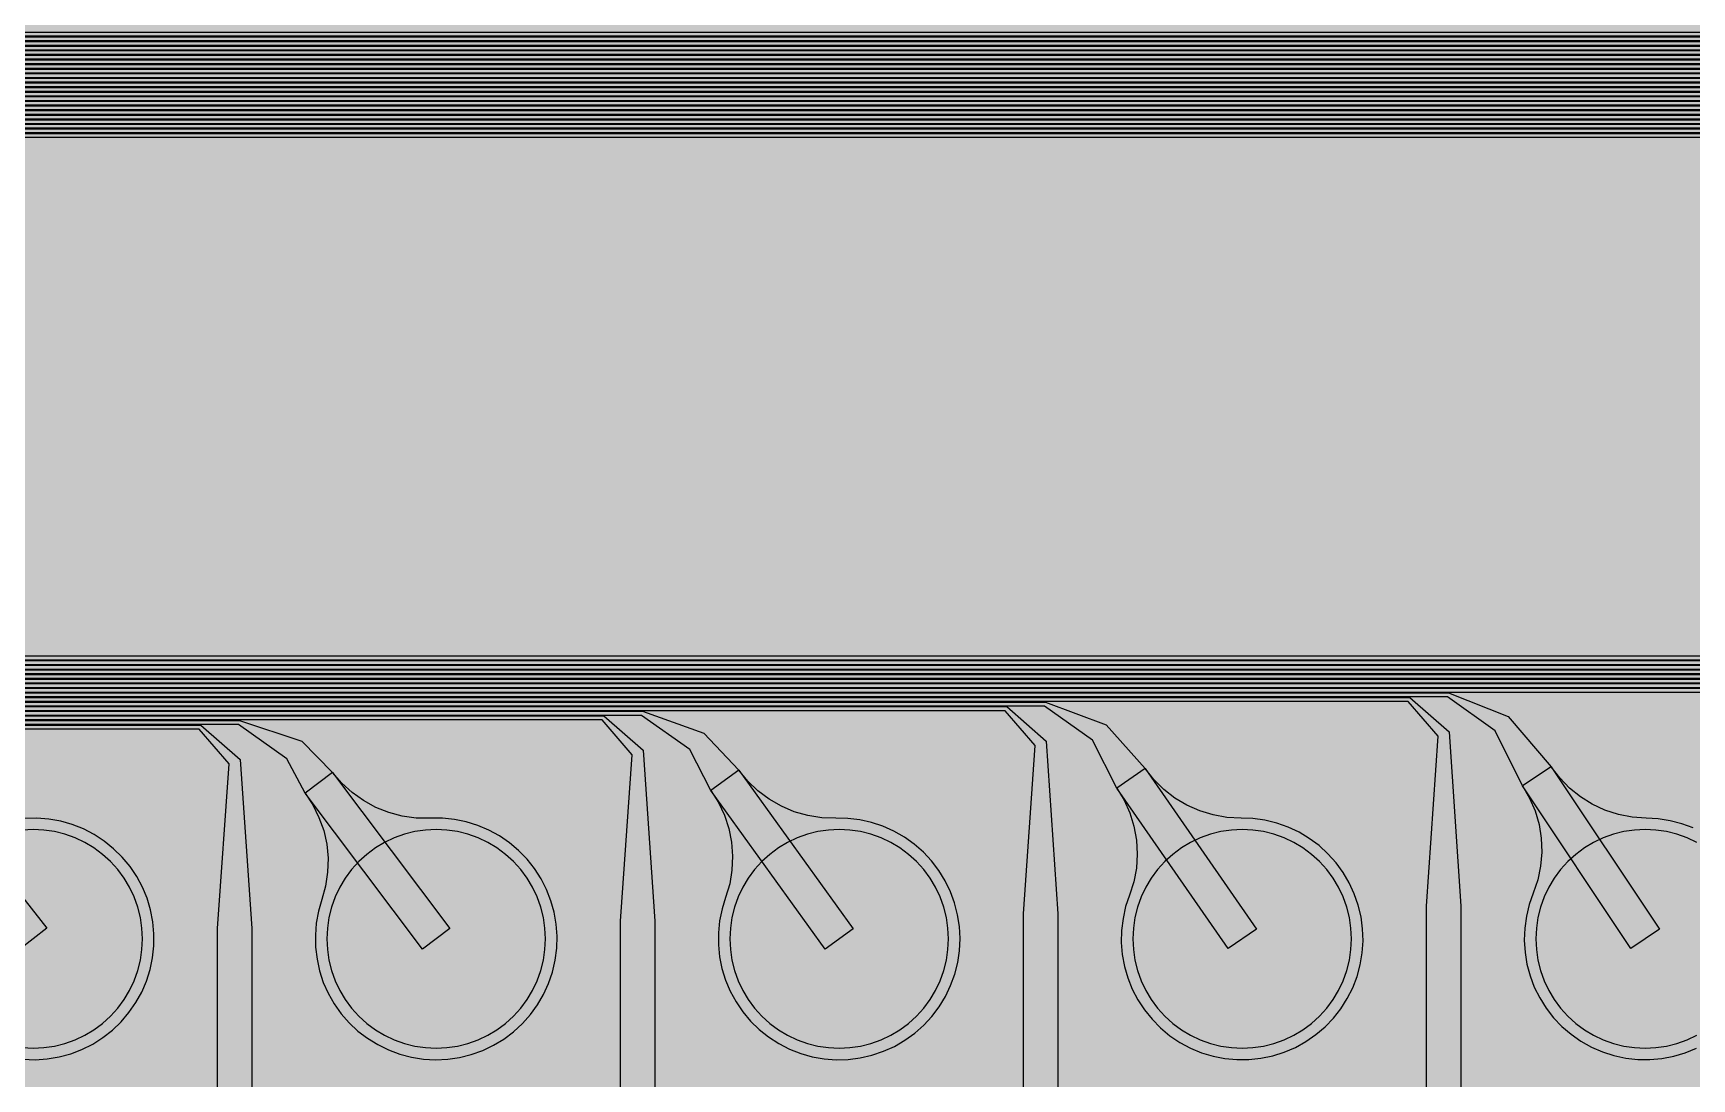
# Model space of a CAD drawing. Header units: metres. Extents: x -7231 to 10969, y -37556 to 1873.
# Drawn here: x -2618 to -1178, y -34053 to -33144 of the extents above; entities that cross this region are included whole.
import ezdxf

# ---------------------------------------------------------------- set-up
doc = ezdxf.new("R2010")
doc.units = ezdxf.units.M
for name, color, linetype in [('Metal1', 4, 'CONTINUOUS'), ('Metal2', 3, 'CONTINUOUS'), ('Polyimide', 7, 'CONTINUOUS'), ('Polyimide_Negative', 5, 'CONTINUOUS')]:
    doc.layers.add(name, color=color, linetype=linetype)

msp = doc.modelspace()

# ---------------------------------------------------------------- hatches: boundary and pattern name
at = {"layer": 'Polyimide'}
msp.add_hatch(color=7, dxfattribs=at).paths.add_polyline_path([(4065.7, -468), (4066.7, -502), (4068.5, -536), (4071.4, -570), (4075.5, -604), (4081, -638), (4088, -672), (4096.5, -706), (4106.6, -740), (4118.3, -774), (4131.6, -808), (4146.5, -842), (4162.9, -876), (4180.7, -910), (4199.8, -944), (4220.2, -978), (4241.7, -1012), (4264.2, -1046), (4287.5, -1080), (4311.5, -1114), (4336, -1148), (4360.9, -1182), (4385.9, -1216), (4410.9, -1250), (4435.7, -1284), (4460.2, -1318), (4484.2, -1352), (4507.5, -1385.9), (4530, -1419.9), (4551.5, -1453.9), (4571.9, -1487.9), (4591.1, -1521.9), (4608.9, -1555.9), (4625.3, -1589.9), (4640.1, -1623.9), (4653.4, -1657.9), (4665.1, -1691.9), (4675.2, -1725.9), (4683.7, -1759.9), (4690.7, -1793.9), (4696.2, -1827.9), (4700.3, -1861.9), (4703.2, -1895.9), (4705.1, -1929.9), (4706.1, -1963.9), (4706.4, -1997.9), (4706.5, -2031.9), (4706.5, -4793), (4710, -4838.4), (4720.2, -4882.7), (4737.1, -4925), (4760.1, -4964.2), (4788.9, -4999.5), (4822.6, -5030), (4860.5, -5055.1), (4901.8, -5074.2), (4901.8, -5074.2), (4970.7, -5105.2), (5034.7, -5145.3), (5092.8, -5193.5), (5143.8, -5249.2), (5186.9, -5311.2), (5221.2, -5378.4), (5246.2, -5449.7), (5261.4, -5523.7), (5266.5, -5599), (5261.4, -5674.3), (5246.2, -5748.3), (5221.2, -5819.6), (5186.9, -5886.8), (5143.8, -5948.8), (5092.8, -6004.5), (5034.7, -6052.7), (4970.7, -6092.8), (4901.8, -6123.8), (4860.5, -6142.9), (4822.6, -6168), (4788.9, -6198.5), (4760.1, -6233.8), (4737.1, -6273), (4720.2, -6315.3), (4710, -6359.6), (4706.5, -6405), (4706.5, -9221.5), (4710, -9266.9), (4720.2, -9311.2), (4737.1, -9353.5), (4760.1, -9392.7), (4788.9, -9428), (4822.6, -9458.5), (4860.5, -9483.6), (4901.8, -9502.7), (4970.7, -9533.7), (5034.7, -9573.8), (5092.8, -9622), (5143.8, -9677.7), (5186.9, -9739.7), (5221.2, -9806.9), (5246.2, -9878.2), (5261.4, -9952.2), (5266.5, -10027.5), (5261.4, -10102.8), (5246.2, -10176.8), (5221.2, -10248.1), (5186.9, -10315.3), (5143.8, -10377.3), (5092.8, -10433), (5034.7, -10481.2), (4970.7, -10521.3), (4901.8, -10552.3), (4860.5, -10571.4), (4822.6, -10596.5), (4788.9, -10627), (4760.1, -10662.3), (4737.1, -10701.5), (4720.2, -10743.8), (4710, -10788.1), (4706.5, -10833.5), (4706.5, -13650), (4710, -13695.4), (4720.2, -13739.7), (4737.1, -13782), (4760.1, -13821.2), (4788.9, -13856.5), (4822.6, -13887), (4860.5, -13912.1), (4901.8, -13931.2), (4970.7, -13962.2), (5034.7, -14002.2), (5092.8, -14050.5), (5143.8, -14106.2), (5186.9, -14168.2), (5221.2, -14235.4), (5246.2, -14306.7), (5261.4, -14380.7), (5266.5, -14456), (5261.4, -14531.3), (5246.2, -14605.3), (5221.2, -14676.5), (5186.9, -14743.8), (5143.8, -14805.8), (5092.8, -14861.5), (5034.7, -14909.7), (4970.7, -14949.8), (4901.8, -14980.8), (4860.5, -14999.9), (4822.6, -15025), (4788.9, -15055.5), (4760.1, -15090.8), (4737.1, -15130), (4720.2, -15172.3), (4710, -15216.6), (4706.5, -15262), (4706.5, -15456), (4720.9, -15750), (4764.1, -16041.3), (4835.7, -16326.8), (4934.9, -16604), (5060.7, -16870.2), (5212.1, -17122.7), (5387.5, -17359.2), (5585.2, -17577.3), (5803.3, -17775), (6039.8, -17950.4), (6292.3, -18101.8), (6558.4, -18227.6), (6835.6, -18326.8), (7121.2, -18398.3), (7412.4, -18441.5), (7706.5, -18456), (9969, -18456), (10047.4, -18459.8), (10125.1, -18471.4), (10201.2, -18490.4), (10275.2, -18516.9), (10346.1, -18550.5), (10413.5, -18590.8), (10476.5, -18637.6), (10534.7, -18690.3), (10587.4, -18748.5), (10634.2, -18811.5), (10674.5, -18878.9), (10708.1, -18949.8), (10734.6, -19023.8), (10753.6, -19099.9), (10765.2, -19177.6), (10769, -19256), (10769, -20895.8), (10730.2, -20951.4), (10694.6, -21009.1), (10662.2, -21068.6), (10633.2, -21129.9), (10607.6, -21192.7), (10585.5, -21256.7), (10566.9, -21322), (10552, -21388.1), (10540.8, -21455), (10533.4, -21522.3), (10529.6, -21590), (10529.6, -21657.8), (10533.4, -21725.5), (10540.8, -21792.9), (10552, -21859.7), (10566.9, -21925.9), (10585.5, -21991.1), (10607.6, -22055.2), (10633.2, -22117.9), (10662.2, -22179.2), (10694.6, -22238.7), (10730.2, -22296.4), (10769, -22352), (10769, -32454.2), (10728.7, -32510.5), (10691.7, -32568.9), (10658, -32629.3), (10627.8, -32691.6), (10601.2, -32755.4), (10578.2, -32820.7), (10558.9, -32887.1), (10543.4, -32954.5), (10531.8, -33022.7), (10524, -33091.4), (10520.1, -33160.5), (10520.1, -33229.7), (10524, -33298.8), (10531.8, -33367.5), (10543.4, -33435.7), (10558.9, -33503.1), (10578.2, -33569.5), (10601.2, -33634.8), (10627.8, -33698.6), (10658, -33760.8), (10691.7, -33821.3), (10728.7, -33879.7), (10769, -33936), (10769, -36556), (10765.2, -36634.4), (10753.6, -36712.1), (10734.6, -36788.2), (10708.1, -36862.1), (10674.5, -36933.1), (10634.2, -37000.5), (10587.4, -37063.5), (10534.7, -37121.7), (10476.5, -37174.4), (10413.5, -37221.2), (10346.1, -37261.5), (10275.2, -37295.1), (10201.2, -37321.6), (10125.1, -37340.6), (10047.4, -37352.1), (9969, -37356), (-6231, -37356), (-6309.4, -37352.1), (-6387.1, -37340.6), (-6463.2, -37321.6), (-6537.2, -37295.1), (-6608.1, -37261.5), (-6675.5, -37221.2), (-6738.5, -37174.4), (-6796.7, -37121.7), (-6849.4, -37063.5), (-6896.2, -37000.5), (-6936.5, -36933.1), (-6970.1, -36862.1), (-6996.6, -36788.2), (-7015.6, -36712.1), (-7027.2, -36634.4), (-7031, -36556), (-7031, -33936), (-6990.7, -33879.8), (-6953.7, -33821.3), (-6920, -33760.9), (-6889.8, -33698.6), (-6863.2, -33634.8), (-6840.2, -33569.5), (-6820.9, -33503.1), (-6805.4, -33435.7), (-6793.7, -33367.5), (-6785.9, -33298.8), (-6782, -33229.7), (-6782, -33160.5), (-6785.9, -33091.4), (-6793.7, -33022.7), (-6805.4, -32954.5), (-6820.9, -32887.1), (-6840.2, -32820.6), (-6863.2, -32755.4), (-6889.8, -32691.5), (-6920, -32629.3), (-6953.7, -32568.9), (-6990.7, -32510.4), (-7031, -32454.2), (-7031, -22364.8), (-6990.7, -22308.6), (-6953.7, -22250.1), (-6920, -22189.7), (-6889.8, -22127.5), (-6863.2, -22063.6), (-6840.2, -21998.4), (-6820.9, -21931.9), (-6805.4, -21864.5), (-6793.7, -21796.3), (-6785.9, -21727.6), (-6782, -21658.5), (-6782, -21589.3), (-6785.9, -21520.3), (-6793.7, -21451.5), (-6805.4, -21383.3), (-6820.9, -21315.9), (-6840.2, -21249.5), (-6863.2, -21184.2), (-6889.8, -21120.4), (-6920, -21058.1), (-6953.7, -20997.7), (-6990.7, -20939.3), (-7031, -20883), (-7031, -19256), (-7027.2, -19177.6), (-7015.6, -19099.9), (-6996.6, -19023.8), (-6970.1, -18949.8), (-6936.5, -18878.9), (-6896.2, -18811.5), (-6849.4, -18748.5), (-6796.7, -18690.3), (-6738.5, -18637.6), (-6675.5, -18590.8), (-6608.1, -18550.5), (-6537.2, -18516.9), (-6463.2, -18490.4), (-6387.1, -18471.4), (-6309.4, -18459.8), (-6231, -18456), (-3968.5, -18456), (-3674.4, -18441.5), (-3383.2, -18398.3), (-3097.6, -18326.8), (-2820.4, -18227.6), (-2554.3, -18101.8), (-2301.8, -17950.4), (-2065.3, -17775), (-1847.2, -17577.3), (-1649.5, -17359.2), (-1474.1, -17122.7), (-1322.7, -16870.2), (-1196.9, -16604), (-1097.7, -16326.8), (-1026.1, -16041.3), (-982.9, -15750), (-968.5, -15456), (-968.5, -15262), (-972, -15216.6), (-982.2, -15172.3), (-999.1, -15130), (-1022.1, -15090.8), (-1050.9, -15055.5), (-1084.6, -15025), (-1122.5, -14999.9), (-1163.8, -14980.8), (-1232.7, -14949.8), (-1296.7, -14909.7), (-1354.8, -14861.5), (-1405.8, -14805.8), (-1448.9, -14743.8), (-1483.2, -14676.5), (-1508.2, -14605.3), (-1523.4, -14531.3), (-1528.5, -14456), (-1523.4, -14380.7), (-1508.2, -14306.7), (-1483.2, -14235.4), (-1448.9, -14168.2), (-1405.8, -14106.2), (-1354.8, -14050.5), (-1296.7, -14002.2), (-1232.7, -13962.2), (-1163.8, -13931.2), (-1122.5, -13912.1), (-1084.6, -13887), (-1050.9, -13856.5), (-1022.1, -13821.2), (-999.1, -13782), (-982.2, -13739.7), (-972, -13695.4), (-968.5, -13650), (-968.5, -12309.6), (-972, -12264.3), (-982.2, -12219.9), (-999.1, -12177.7), (-1022.1, -12138.5), (-1050.9, -12103.2), (-1084.6, -12072.6), (-1122.5, -12047.5), (-1163.8, -12028.5), (-1232.7, -11997.4), (-1296.7, -11957.4), (-1354.8, -11909.1), (-1405.8, -11853.5), (-1448.9, -11791.5), (-1483.2, -11724.2), (-1508.2, -11653), (-1523.4, -11579), (-1528.5, -11503.7), (-1523.4, -11428.3), (-1508.2, -11354.4), (-1483.2, -11283.1), (-1448.9, -11215.9), (-1405.8, -11153.8), (-1354.8, -11098.2), (-1296.7, -11049.9), (-1232.7, -11009.9), (-1163.8, -10978.8), (-1122.5, -10959.8), (-1084.6, -10934.7), (-1050.9, -10904.1), (-1022.1, -10868.9), (-999.1, -10829.6), (-982.2, -10787.4), (-972, -10743), (-968.5, -10697.7), (-968.5, -9357.3), (-972, -9311.9), (-982.2, -9267.6), (-999.1, -9225.4), (-1022.1, -9186.1), (-1050.9, -9150.8), (-1084.6, -9120.3), (-1122.5, -9095.2), (-1163.8, -9076.2), (-1163.8, -9076.2), (-1232.7, -9045.1), (-1296.7, -9005.1), (-1354.8, -8956.8), (-1405.8, -8901.1), (-1448.9, -8839.1), (-1483.2, -8771.9), (-1508.2, -8700.6), (-1523.4, -8626.7), (-1528.5, -8551.3), (-1523.4, -8476), (-1508.2, -8402), (-1483.2, -8330.8), (-1448.9, -8263.5), (-1405.8, -8201.5), (-1354.8, -8145.9), (-1296.7, -8097.6), (-1232.7, -8057.6), (-1163.8, -8026.5), (-1163.8, -8026.5), (-1122.5, -8007.4), (-1084.6, -7982.4), (-1050.9, -7951.8), (-1022.1, -7916.5), (-999.1, -7877.3), (-982.2, -7835), (-972, -7790.7), (-968.5, -7745.4), (-968.5, -6405), (-972, -6359.6), (-982.2, -6315.3), (-999.1, -6273), (-1022.1, -6233.8), (-1050.9, -6198.5), (-1084.6, -6168), (-1122.5, -6142.9), (-1163.8, -6123.8), (-1163.8, -6123.8), (-1232.7, -6092.8), (-1296.7, -6052.7), (-1354.8, -6004.5), (-1405.8, -5948.8), (-1448.9, -5886.8), (-1483.2, -5819.6), (-1508.2, -5748.3), (-1523.4, -5674.3), (-1528.5, -5599), (-1523.4, -5523.7), (-1508.2, -5449.7), (-1483.2, -5378.4), (-1448.9, -5311.2), (-1405.8, -5249.2), (-1354.8, -5193.5), (-1296.7, -5145.3), (-1232.7, -5105.2), (-1163.8, -5074.2), (-1163.8, -5074.2), (-1122.5, -5055.1), (-1084.6, -5030), (-1050.9, -4999.5), (-1022.1, -4964.2), (-999.1, -4925), (-982.2, -4882.7), (-972, -4838.4), (-968.5, -4793), (-968.5, -2031.9), (-968.4, -1997.9), (-968.1, -1963.9), (-967.1, -1929.9), (-965.2, -1895.9), (-962.2, -1861.9), (-958, -1827.9), (-952.4, -1793.9), (-945.3, -1759.9), (-936.6, -1725.9), (-926.4, -1691.9), (-914.4, -1657.9), (-900.9, -1623.9), (-885.7, -1589.9), (-869.1, -1555.9), (-850.9, -1521.9), (-831.4, -1487.9), (-810.6, -1453.9), (-788.7, -1419.9), (-765.8, -1385.9), (-742.1, -1352), (-717.6, -1318), (-692.7, -1284), (-667.4, -1250), (-641.9, -1216), (-616.4, -1182), (-591.1, -1148), (-566.1, -1114), (-541.7, -1080), (-517.9, -1046), (-495, -1012), (-473.1, -978), (-452.4, -944), (-432.8, -910), (-414.7, -876), (-398, -842), (-382.9, -808), (-369.3, -774), (-357.4, -740), (-347.1, -706), (-338.4, -672), (-331.3, -638), (-325.7, -604), (-321.5, -570), (-318.6, -536), (-316.7, -502), (-315.7, -468), (-315.3, -434), (-315.2, -400), (-315.2, 401), (-315.2, 451), (-315.2, 1644), (-270.2, 1644), (-270, 1637.1), (-269.4, 1630.3), (-268.2, 1623.5), (-266.7, 1616.8), (-264.7, 1610.2), (-262.3, 1603.8), (-259.4, 1597.6), (-256.2, 1591.5), (-252.6, 1585.7), (-248.6, 1580.1), (-244.2, 1574.8), (-239.5, 1569.8), (-234.5, 1565.1), (-229.2, 1560.7), (-223.6, 1556.7), (-217.8, 1553.1), (-211.7, 1549.8), (-205.4, 1547), (-199, 1544.6), (-192.4, 1542.6), (-185.7, 1541), (-179, 1539.9), (-172.1, 1539.2), (-165.2, 1539), (-158.4, 1539.2), (-151.5, 1539.9), (-144.8, 1541), (-138.1, 1542.6), (-131.5, 1544.6), (-125.1, 1547), (-118.8, 1549.8), (-112.8, 1553.1), (-106.9, 1556.7), (-101.3, 1560.7), (-96, 1565.1), (-91, 1569.8), (-86.3, 1574.8), (-81.9, 1580.1), (-77.9, 1585.7), (-74.3, 1591.5), (-71.1, 1597.6), (-68.2, 1603.8), (-65.8, 1610.2), (-63.8, 1616.8), (-62.3, 1623.5), (-61.1, 1630.3), (-60.5, 1637.1), (-60.2, 1644), (1853, 1644), (1853, 1573), (3815.2, 1573), (3815.5, 1579.5), (3816.1, 1586.1), (3817.2, 1592.5), (3818.7, 1598.9), (3820.6, 1605.1), (3822.9, 1611.3), (3825.6, 1617.2), (3828.6, 1623), (3832.1, 1628.6), (3835.9, 1633.9), (3840.1, 1638.9), (3844.5, 1643.7), (3849.3, 1648.2), (3854.4, 1652.3), (3859.7, 1656.1), (3865.2, 1659.6), (3871, 1662.7), (3877, 1665.4), (3883.1, 1667.7), (3889.4, 1669.6), (3895.7, 1671.1), (3902.2, 1672.1), (3908.7, 1672.8), (3915.2, 1673), (3921.8, 1672.8), (3928.3, 1672.1), (3934.8, 1671.1), (3941.1, 1669.6), (3947.4, 1667.7), (3953.5, 1665.4), (3959.5, 1662.7), (3965.2, 1659.6), (3970.8, 1656.1), (3976.1, 1652.3), (3981.2, 1648.2), (3986, 1643.7), (3990.4, 1638.9), (3994.6, 1633.9), (3998.4, 1628.6), (4001.9, 1623), (4004.9, 1617.2), (4007.6, 1611.3), (4009.9, 1605.1), (4011.8, 1598.9), (4013.3, 1592.5), (4014.4, 1586.1), (4015, 1579.5), (4015.2, 1573), (4065.2, 1573), (4065.2, 451), (4065.2, 401), (4065.2, -400), (4065.3, -434), (4065.7, -468)])

# ---------------------------------------------------------------- linework, layer by layer
at = {"layer": 'Metal1'}
for points in [[(1608.7, -19211.9), (1608.7, -33199.7), (1577.7, -33230.7), (-5962.2, -33230.7), (-5993.2, -33199.7), (-5993.2, -30720.3), (-5962.2, -30689.2), (-22.8, -30689.2), (11.1, -30719.1), (21.5, -30877.1), (21.5, -31671), (-8.5, -31671), (-8.5, -30877.1), (1.9, -30722.9), (-24.2, -30692.8), (-5960.8, -30692.8), (-5989.7, -30721.7), (-5989.7, -33198.3), (-5960.8, -33227.2), (1576.3, -33227.2), (1605.2, -33198.3), (1605.2, -19211.9)], [(1864.7, -19211.9), (1864.7, -36199.7), (1833.7, -36230.7), (-5962.2, -36230.7), (-5993.2, -36199.7), (-5993.2, -33720.3), (-5962.2, -33689.2), (-22.8, -33689.2), (11.1, -33719.1), (21.5, -33877.1), (21.5, -34671), (-8.5, -34671), (-8.5, -33877.1), (1.9, -33722.9), (-24.2, -33692.8), (-5960.8, -33692.8), (-5989.7, -33721.7), (-5989.7, -36198.3), (-5960.8, -36227.2), (1832.3, -36227.2), (1861.2, -36198.3), (1861.2, -19211.9)], [(1600.7, -19211.9), (1600.7, -33191.7), (1569.7, -33222.7), (-5954.2, -33222.7), (-5985.2, -33191.7), (-5985.2, -30728.3), (-5954.2, -30697.2), (-372.8, -30697.2), (-338.9, -30727.1), (-328.5, -30883.5), (-328.5, -31671), (-358.5, -31671), (-358.5, -30883.5), (-348.1, -30730.9), (-374.2, -30700.8), (-5952.8, -30700.8), (-5981.7, -30729.7), (-5981.7, -33190.3), (-5952.8, -33219.2), (1568.3, -33219.2), (1597.2, -33190.3), (1597.2, -19211.9)], [(1856.7, -19211.9), (1856.7, -36191.7), (1825.7, -36222.7), (-5954.2, -36222.7), (-5985.2, -36191.7), (-5985.2, -33728.3), (-5954.2, -33697.2), (-372.8, -33697.2), (-338.9, -33727.1), (-328.5, -33883.5), (-328.5, -34671), (-358.5, -34671), (-358.5, -33883.5), (-348.1, -33730.9), (-374.2, -33700.8), (-5952.8, -33700.8), (-5981.7, -33729.7), (-5981.7, -36190.3), (-5952.8, -36219.2), (1824.3, -36219.2), (1853.2, -36190.3), (1853.2, -19211.9)], [(1592.7, -19211.9), (1592.7, -33183.7), (1561.7, -33214.7), (-5946.2, -33214.7), (-5977.2, -33183.7), (-5977.2, -30736.3), (-5946.2, -30705.2), (-722.8, -30705.2), (-688.9, -30735.1), (-678.5, -30889.9), (-678.5, -31671), (-708.5, -31671), (-708.5, -30889.9), (-698.1, -30738.9), (-724.2, -30708.8), (-5944.8, -30708.8), (-5973.7, -30737.7), (-5973.7, -33182.3), (-5944.8, -33211.2), (1560.3, -33211.2), (1589.2, -33182.3), (1589.2, -19211.9)], [(1848.7, -19211.9), (1848.7, -36183.7), (1817.7, -36214.7), (-5946.2, -36214.7), (-5977.2, -36183.7), (-5977.2, -33736.3), (-5946.2, -33705.2), (-722.8, -33705.2), (-688.9, -33735.1), (-678.5, -33889.9), (-678.5, -34671), (-708.5, -34671), (-708.5, -33889.9), (-698.1, -33738.9), (-724.2, -33708.8), (-5944.8, -33708.8), (-5973.7, -33737.7), (-5973.7, -36182.3), (-5944.8, -36211.2), (1816.3, -36211.2), (1845.2, -36182.3), (1845.2, -19211.9)], [(1584.7, -19211.9), (1584.7, -33175.7), (1553.7, -33206.7), (-5938.2, -33206.7), (-5969.2, -33175.7), (-5969.2, -30744.3), (-5938.2, -30713.2), (-1072.8, -30713.2), (-1038.8, -30743.1), (-1028.5, -30896.3), (-1028.5, -31671), (-1058.5, -31671), (-1058.5, -30896.3), (-1048.2, -30746.9), (-1074.2, -30716.8), (-5936.8, -30716.8), (-5965.7, -30745.7), (-5965.7, -33174.3), (-5936.8, -33203.2), (1552.3, -33203.2), (1581.2, -33174.3), (1581.2, -19211.9)], [(1840.7, -19211.9), (1840.7, -36175.7), (1809.7, -36206.7), (-5938.2, -36206.7), (-5969.2, -36175.7), (-5969.2, -33744.3), (-5938.2, -33713.2), (-1072.8, -33713.2), (-1038.8, -33743.1), (-1028.5, -33896.3), (-1028.5, -34671), (-1058.5, -34671), (-1058.5, -33896.3), (-1048.2, -33746.9), (-1074.2, -33716.8), (-5936.8, -33716.8), (-5965.7, -33745.7), (-5965.7, -36174.3), (-5936.8, -36203.2), (1808.3, -36203.2), (1837.2, -36174.3), (1837.2, -19211.9)], [(1576.7, -19211.9), (1576.7, -33167.7), (1545.7, -33198.7), (-5930.2, -33198.7), (-5961.2, -33167.7), (-5961.2, -30752.3), (-5930.2, -30721.2), (-1422.8, -30721.2), (-1388.8, -30751.1), (-1378.5, -30902.7), (-1378.5, -31671), (-1408.5, -31671), (-1408.5, -30902.7), (-1398.2, -30754.9), (-1424.2, -30724.8), (-5928.8, -30724.8), (-5957.7, -30753.7), (-5957.7, -33166.3), (-5928.8, -33195.2), (1544.3, -33195.2), (1573.2, -33166.3), (1573.2, -19211.9)], [(1832.7, -19211.9), (1832.7, -36167.7), (1801.7, -36198.7), (-5930.2, -36198.7), (-5961.2, -36167.7), (-5961.2, -33752.3), (-5930.2, -33721.2), (-1422.8, -33721.2), (-1388.8, -33751.1), (-1378.5, -33902.7), (-1378.5, -34671), (-1408.5, -34671), (-1408.5, -33902.7), (-1398.2, -33754.9), (-1424.2, -33724.8), (-5928.8, -33724.8), (-5957.7, -33753.7), (-5957.7, -36166.3), (-5928.8, -36195.2), (1800.3, -36195.2), (1829.2, -36166.3), (1829.2, -19211.9)], [(1568.7, -19211.9), (1568.7, -33159.7), (1537.7, -33190.7), (-5922.2, -33190.7), (-5953.2, -33159.7), (-5953.2, -30760.3), (-5922.2, -30729.2), (-1772.8, -30729.2), (-1738.8, -30759.1), (-1728.5, -30909.1), (-1728.5, -31671), (-1758.5, -31671), (-1758.5, -30909.1), (-1748.2, -30762.9), (-1774.2, -30732.8), (-5920.8, -30732.8), (-5949.7, -30761.7), (-5949.7, -33158.3), (-5920.8, -33187.2), (1536.3, -33187.2), (1565.2, -33158.3), (1565.2, -19211.9)], [(1824.7, -19211.9), (1824.7, -36159.7), (1793.7, -36190.7), (-5922.2, -36190.7), (-5953.2, -36159.7), (-5953.2, -33760.3), (-5922.2, -33729.2), (-1772.8, -33729.2), (-1738.8, -33759.1), (-1728.5, -33909.1), (-1728.5, -34671), (-1758.5, -34671), (-1758.5, -33909.1), (-1748.2, -33762.9), (-1774.2, -33732.8), (-5920.8, -33732.8), (-5949.7, -33761.7), (-5949.7, -36158.3), (-5920.8, -36187.2), (1792.3, -36187.2), (1821.2, -36158.3), (1821.2, -19211.9)], [(1560.7, -19211.9), (1560.7, -33151.7), (1529.7, -33182.7), (-5914.2, -33182.7), (-5945.2, -33151.7), (-5945.2, -30768.3), (-5914.2, -30737.2), (-2122.8, -30737.2), (-2088.8, -30767), (-2078.5, -30915.5), (-2078.5, -31671), (-2108.5, -31671), (-2108.5, -30915.5), (-2098.2, -30771), (-2124.2, -30740.8), (-5912.8, -30740.8), (-5941.7, -30769.7), (-5941.7, -33150.3), (-5912.8, -33179.2), (1528.3, -33179.2), (1557.2, -33150.3), (1557.2, -19211.9)], [(1816.7, -19211.9), (1816.7, -36151.7), (1785.7, -36182.7), (-5914.2, -36182.7), (-5945.2, -36151.7), (-5945.2, -33768.3), (-5914.2, -33737.2), (-2122.8, -33737.2), (-2088.8, -33767), (-2078.5, -33915.5), (-2078.5, -34671), (-2108.5, -34671), (-2108.5, -33915.5), (-2098.2, -33771), (-2124.2, -33740.8), (-5912.8, -33740.8), (-5941.7, -33769.7), (-5941.7, -36150.3), (-5912.8, -36179.2), (1784.3, -36179.2), (1813.2, -36150.3), (1813.2, -19211.9)], [(1552.7, -19211.9), (1552.7, -33143.7), (1521.7, -33174.7), (-5906.2, -33174.7), (-5937.2, -33143.7), (-5937.2, -30776.3), (-5906.2, -30745.2), (-2472.8, -30745.2), (-2438.7, -30775), (-2428.5, -30921.9), (-2428.5, -31671), (-2458.5, -31671), (-2458.5, -30921.9), (-2448.3, -30779), (-2474.2, -30748.8), (-5904.8, -30748.8), (-5933.7, -30777.7), (-5933.7, -33142.3), (-5904.8, -33171.2), (1520.3, -33171.2), (1549.2, -33142.3), (1549.2, -19211.9)], [(1808.7, -19211.9), (1808.7, -36143.7), (1777.7, -36174.7), (-5906.2, -36174.7), (-5937.2, -36143.7), (-5937.2, -33776.3), (-5906.2, -33745.2), (-2472.8, -33745.2), (-2438.7, -33775), (-2428.5, -33921.9), (-2428.5, -34671), (-2458.5, -34671), (-2458.5, -33921.9), (-2448.3, -33779), (-2474.2, -33748.8), (-5904.8, -33748.8), (-5933.7, -33777.7), (-5933.7, -36142.3), (-5904.8, -36171.2), (1776.3, -36171.2), (1805.2, -36142.3), (1805.2, -19211.9)], [(1544.7, -19211.9), (1544.7, -33135.7), (1513.7, -33166.7), (-5898.2, -33166.7), (-5929.2, -33135.7), (-5929.2, -30784.3), (-5898.2, -30753.2), (-2822.8, -30753.2), (-2788.7, -30783), (-2778.5, -30928.3), (-2778.5, -31671), (-2808.5, -31671), (-2808.5, -30928.3), (-2798.3, -30787), (-2824.2, -30756.8), (-5896.8, -30756.8), (-5925.7, -30785.7), (-5925.7, -33134.3), (-5896.8, -33163.2), (1512.3, -33163.2), (1541.2, -33134.3), (1541.2, -19211.9)], [(1536.7, -19211.9), (1536.7, -33127.7), (1505.7, -33158.7), (-5890.2, -33158.7), (-5921.2, -33127.7), (-5921.2, -30792.3), (-5890.2, -30761.2), (-3172.8, -30761.2), (-3138.7, -30791), (-3128.5, -30934.7), (-3128.5, -31671), (-3158.5, -31671), (-3158.5, -30934.7), (-3148.3, -30795), (-3174.2, -30764.8), (-5888.8, -30764.8), (-5917.7, -30793.7), (-5917.7, -33126.3), (-5888.8, -33155.2), (1504.3, -33155.2), (1533.2, -33126.3), (1533.2, -19211.9)], [(1528.7, -19211.9), (1528.7, -33119.7), (1497.7, -33150.7), (-5882.2, -33150.7), (-5913.2, -33119.7), (-5913.2, -30800.3), (-5882.2, -30769.2), (-3522.8, -30769.2), (-3488.7, -30799), (-3478.5, -30941.1), (-3478.5, -31671), (-3508.5, -31671), (-3508.5, -30941.1), (-3498.3, -30803), (-3524.2, -30772.8), (-5880.8, -30772.8), (-5909.7, -30801.7), (-5909.7, -33118.3), (-5880.8, -33147.2), (1496.3, -33147.2), (1525.2, -33118.3), (1525.2, -19211.9)]]:
    msp.add_lwpolyline(points, dxfattribs=at)
at = {"layer": 'Metal2'}
for points in [[(1612.7, -19211.9), (1612.7, -33203.7), (1581.7, -33234.7), (-5966.2, -33234.7), (-5997.2, -33203.7), (-5997.2, -30716.3), (-5966.2, -30685.2), (10.8, -30685.2), (60.3, -30707.9), (109.5, -30776.6), (194.5, -30923.5), (168.5, -30938.5), (83.5, -30791.6), (50.3, -30718), (9.8, -30688.8), (-5964.8, -30688.8), (-5993.7, -30717.7), (-5993.7, -33202.3), (-5964.8, -33231.2), (1580.3, -33231.2), (1609.2, -33202.3), (1609.2, -19211.9)], [(1868.7, -19211.9), (1868.7, -36203.7), (1837.7, -36234.7), (-5966.2, -36234.7), (-5997.2, -36203.7), (-5997.2, -33716.3), (-5966.2, -33685.2), (10.8, -33685.2), (60.3, -33707.9), (109.5, -33776.6), (194.5, -33923.5), (168.5, -33938.5), (83.5, -33791.6), (50.3, -33718), (9.8, -33688.8), (-5964.8, -33688.8), (-5993.7, -33717.7), (-5993.7, -36202.3), (-5964.8, -36231.2), (1836.3, -36231.2), (1865.2, -36202.3), (1865.2, -19211.9)], [(1604.7, -19211.9), (1604.7, -33195.7), (1573.7, -33226.7), (-5958.2, -33226.7), (-5989.2, -33195.7), (-5989.2, -30724.3), (-5958.2, -30693.2), (-339.3, -30693.2), (-289.1, -30715.4), (-242.8, -30777.7), (-155.6, -30923.3), (-181.4, -30938.7), (-268.5, -30793.1), (-299.5, -30726.1), (-340.2, -30696.8), (-5956.8, -30696.8), (-5985.7, -30725.7), (-5985.7, -33194.3), (-5956.8, -33223.2), (1572.3, -33223.2), (1601.2, -33194.3), (1601.2, -19211.9)], [(1860.7, -19211.9), (1860.7, -36195.7), (1829.7, -36226.7), (-5958.2, -36226.7), (-5989.2, -36195.7), (-5989.2, -33724.3), (-5958.2, -33693.2), (-339.3, -33693.2), (-289.1, -33715.4), (-242.8, -33777.7), (-155.6, -33923.3), (-181.4, -33938.7), (-268.5, -33793.1), (-299.5, -33726.1), (-340.2, -33696.8), (-5956.8, -33696.8), (-5985.7, -33725.7), (-5985.7, -36194.3), (-5956.8, -36223.2), (1828.3, -36223.2), (1857.2, -36194.3), (1857.2, -19211.9)], [(1596.7, -19211.9), (1596.7, -33187.7), (1565.7, -33218.7), (-5950.2, -33218.7), (-5981.2, -33187.7), (-5981.2, -30732.3), (-5950.2, -30701.2), (-689.3, -30701.2), (-638.6, -30722.9), (-595.1, -30778.8), (-505.7, -30923.1), (-531.3, -30938.9), (-620.6, -30794.6), (-649.3, -30734.1), (-690.2, -30704.8), (-5948.8, -30704.8), (-5977.7, -30733.7), (-5977.7, -33186.3), (-5948.8, -33215.2), (1564.3, -33215.2), (1593.2, -33186.3), (1593.2, -19211.9)], [(1852.7, -19211.9), (1852.7, -36187.7), (1821.7, -36218.7), (-5950.2, -36218.7), (-5981.2, -36187.7), (-5981.2, -33732.3), (-5950.2, -33701.2), (-689.3, -33701.2), (-638.6, -33722.9), (-595.1, -33778.8), (-505.7, -33923.1), (-531.3, -33938.9), (-620.6, -33794.6), (-649.3, -33734.1), (-690.2, -33704.8), (-5948.8, -33704.8), (-5977.7, -33733.7), (-5977.7, -36186.3), (-5948.8, -36215.2), (1820.3, -36215.2), (1849.2, -36186.3), (1849.2, -19211.9)], [(1588.7, -19211.9), (1588.7, -33179.7), (1557.7, -33210.7), (-5942.2, -33210.7), (-5973.2, -33179.7), (-5973.2, -30740.3), (-5942.2, -30709.2), (-1039.3, -30709.2), (-988, -30730.3), (-947.5, -30780.1), (-855.9, -30922.9), (-881.1, -30939.1), (-972.8, -30796.3), (-999, -30742.2), (-1040.2, -30712.8), (-5940.8, -30712.8), (-5969.7, -30741.7), (-5969.7, -33178.3), (-5940.8, -33207.2), (1556.3, -33207.2), (1585.2, -33178.3), (1585.2, -19211.9)], [(1844.7, -19211.9), (1844.7, -36179.7), (1813.7, -36210.7), (-5942.2, -36210.7), (-5973.2, -36179.7), (-5973.2, -33740.3), (-5942.2, -33709.2), (-1039.3, -33709.2), (-988, -33730.3), (-947.5, -33780.1), (-855.9, -33922.9), (-881.1, -33939.1), (-972.8, -33796.3), (-999, -33742.2), (-1040.2, -33712.8), (-5940.8, -33712.8), (-5969.7, -33741.7), (-5969.7, -36178.3), (-5940.8, -36207.2), (1812.3, -36207.2), (1841.2, -36178.3), (1841.2, -19211.9)], [(1580.7, -19211.9), (1580.7, -33171.7), (1549.7, -33202.7), (-5934.2, -33202.7), (-5965.2, -33171.7), (-5965.2, -30748.3), (-5934.2, -30717.2), (-1389.3, -30717.2), (-1337.4, -30737.7), (-1300.1, -30781.4), (-1206, -30922.7), (-1231, -30939.3), (-1325.1, -30798.1), (-1348.8, -30750.3), (-1390.2, -30720.8), (-5932.8, -30720.8), (-5961.7, -30749.7), (-5961.7, -33170.3), (-5932.8, -33199.2), (1548.3, -33199.2), (1577.2, -33170.3), (1577.2, -19211.9)], [(1836.7, -19211.9), (1836.7, -36171.7), (1805.7, -36202.7), (-5934.2, -36202.7), (-5965.2, -36171.7), (-5965.2, -33748.3), (-5934.2, -33717.2), (-1389.3, -33717.2), (-1337.4, -33737.7), (-1300.1, -33781.4), (-1206, -33922.7), (-1231, -33939.3), (-1325.1, -33798.1), (-1348.8, -33750.3), (-1390.2, -33720.8), (-5932.8, -33720.8), (-5961.7, -33749.7), (-5961.7, -36170.3), (-5932.8, -36199.2), (1804.3, -36199.2), (1833.2, -36170.3), (1833.2, -19211.9)], [(1572.7, -19211.9), (1572.7, -33163.7), (1541.7, -33194.7), (-5926.2, -33194.7), (-5957.2, -33163.7), (-5957.2, -30756.3), (-5926.2, -30725.2), (-1739.3, -30725.2), (-1686.7, -30745), (-1652.8, -30782.9), (-1556.2, -30922.5), (-1580.8, -30939.5), (-1677.4, -30800), (-1698.6, -30758.4), (-1740.1, -30728.8), (-5924.8, -30728.8), (-5953.7, -30757.7), (-5953.7, -33162.3), (-5924.8, -33191.2), (1540.3, -33191.2), (1569.2, -33162.3), (1569.2, -19211.9)], [(1828.7, -19211.9), (1828.7, -36163.7), (1797.7, -36194.7), (-5926.2, -36194.7), (-5957.2, -36163.7), (-5957.2, -33756.3), (-5926.2, -33725.2), (-1739.3, -33725.2), (-1686.7, -33745), (-1652.8, -33782.9), (-1556.2, -33922.5), (-1580.8, -33939.5), (-1677.4, -33800), (-1698.6, -33758.4), (-1740.1, -33728.8), (-5924.8, -33728.8), (-5953.7, -33757.7), (-5953.7, -36162.3), (-5924.8, -36191.2), (1796.3, -36191.2), (1825.2, -36162.3), (1825.2, -19211.9)], [(1564.7, -19211.9), (1564.7, -33155.7), (1533.7, -33186.7), (-5918.2, -33186.7), (-5949.2, -33155.7), (-5949.2, -30764.3), (-5918.2, -30733.2), (-2089.3, -30733.2), (-2036, -30752.2), (-2005.5, -30784.5), (-1906.3, -30922.2), (-1930.7, -30939.8), (-2029.9, -30802.1), (-2048.3, -30766.5), (-2090.1, -30736.8), (-5916.8, -30736.8), (-5945.7, -30765.7), (-5945.7, -33154.3), (-5916.8, -33183.2), (1532.3, -33183.2), (1561.2, -33154.3), (1561.2, -19211.9)], [(1820.7, -19211.9), (1820.7, -36155.7), (1789.7, -36186.7), (-5918.2, -36186.7), (-5949.2, -36155.7), (-5949.2, -33764.3), (-5918.2, -33733.2), (-2089.3, -33733.2), (-2036, -33752.2), (-2005.5, -33784.5), (-1906.3, -33922.2), (-1930.7, -33939.8), (-2029.9, -33802.1), (-2048.3, -33766.5), (-2090.1, -33736.8), (-5916.8, -33736.8), (-5945.7, -33765.7), (-5945.7, -36154.3), (-5916.8, -36183.2), (1788.3, -36183.2), (1817.2, -36154.3), (1817.2, -19211.9)], [(1556.7, -19211.9), (1556.7, -33147.7), (1525.7, -33178.7), (-5910.2, -33178.7), (-5941.2, -33147.7), (-5941.2, -30772.3), (-5910.2, -30741.2), (-2439.3, -30741.2), (-2385.3, -30759.3), (-2358.4, -30786.3), (-2256.5, -30922), (-2280.5, -30940), (-2382.4, -30804.3), (-2398.1, -30774.7), (-2440.1, -30744.8), (-5908.8, -30744.8), (-5937.7, -30773.7), (-5937.7, -33146.3), (-5908.8, -33175.2), (1524.3, -33175.2), (1553.2, -33146.3), (1553.2, -19211.9)], [(1812.7, -19211.9), (1812.7, -36147.7), (1781.7, -36178.7), (-5910.2, -36178.7), (-5941.2, -36147.7), (-5941.2, -33772.3), (-5910.2, -33741.2), (-2439.3, -33741.2), (-2385.3, -33759.3), (-2358.4, -33786.3), (-2256.5, -33922), (-2280.5, -33940), (-2382.4, -33804.3), (-2398.1, -33774.7), (-2440.1, -33744.8), (-5908.8, -33744.8), (-5937.7, -33773.7), (-5937.7, -36146.3), (-5908.8, -36175.2), (1780.3, -36175.2), (1809.2, -36146.3), (1809.2, -19211.9)], [(1548.7, -19211.9), (1548.7, -33139.7), (1517.7, -33170.7), (-5902.2, -33170.7), (-5933.2, -33139.7), (-5933.2, -30780.3), (-5902.2, -30749.2), (-2789.3, -30749.2), (-2734.5, -30766.3), (-2711.4, -30788.2), (-2606.7, -30921.7), (-2630.3, -30940.3), (-2735.1, -30806.7), (-2747.9, -30782.9), (-2790.1, -30752.8), (-5900.8, -30752.8), (-5929.7, -30781.7), (-5929.7, -33138.3), (-5900.8, -33167.2), (1516.3, -33167.2), (1545.2, -33138.3), (1545.2, -19211.9)], [(1804.7, -19211.9), (1804.7, -36139.7), (1773.7, -36170.7), (-5902.2, -36170.7), (-5933.2, -36139.7), (-5933.2, -33780.3), (-5902.2, -33749.2), (-2789.3, -33749.2), (-2734.5, -33766.3), (-2711.4, -33788.2), (-2606.7, -33921.7), (-2630.3, -33940.3), (-2735.1, -33806.7), (-2747.9, -33782.9), (-2790.1, -33752.8), (-5900.8, -33752.8), (-5929.7, -33781.7), (-5929.7, -36138.3), (-5900.8, -36167.2), (1772.3, -36167.2), (1801.2, -36138.3), (1801.2, -19211.9)], [(1540.7, -19211.9), (1540.7, -33131.7), (1509.7, -33162.7), (-5894.2, -33162.7), (-5925.2, -33131.7), (-5925.2, -30788.3), (-5894.2, -30757.2), (-3170.2, -30757.2), (-3114.1, -30772.4), (-3077.9, -30800.4), (-2957.9, -30920.4), (-2979.1, -30941.6), (-3099.1, -30821.6), (-3124.5, -30788), (-3170.8, -30760.8), (-5892.8, -30760.8), (-5921.7, -30789.7), (-5921.7, -33130.3), (-5892.8, -33159.2), (1508.3, -33159.2), (1537.2, -33130.3), (1537.2, -19211.9)], [(1532.7, -19211.9), (1532.7, -33123.7), (1501.7, -33154.7), (-5886.2, -33154.7), (-5917.2, -33123.7), (-5917.2, -30796.3), (-5886.2, -30765.2), (-3512.2, -30765.2), (-3455.5, -30779.6), (-3427.9, -30800.4), (-3307.9, -30920.4), (-3329.1, -30941.6), (-3449.1, -30821.6), (-3467, -30796.8), (-3512.8, -30768.8), (-5884.8, -30768.8), (-5913.7, -30797.7), (-5913.7, -33122.3), (-5884.8, -33151.2), (1500.3, -33151.2), (1529.2, -33122.3), (1529.2, -19211.9)], [(1524.7, -19211.9), (1524.7, -33115.7), (1493.7, -33146.7), (-5878.2, -33146.7), (-5909.2, -33115.7), (-5909.2, -30804.3), (-5878.2, -30773.2), (-3854.2, -30773.2), (-3796.8, -30786.6), (-3777.9, -30800.4), (-3657.9, -30920.4), (-3679.1, -30941.6), (-3799.1, -30821.6), (-3809.7, -30805.9), (-3854.8, -30776.8), (-5876.8, -30776.8), (-5905.7, -30805.7), (-5905.7, -33114.3), (-5876.8, -33143.2), (1492.3, -33143.2), (1521.2, -33114.3), (1521.2, -19211.9)], [(-1176.9, -33834.6), (-1186.7, -33830.9), (-1196.9, -33828.3), (-1207.2, -33826.6), (-1217.7, -33826), (-1229.8, -33825.2), (-1241.8, -33822.9), (-1253.4, -33819.1), (-1264.4, -33814), (-1274.8, -33807.5), (-1284.3, -33799.9), (-1292.7, -33791.2), (-1300.1, -33781.4), (-1325.1, -33798.1), (-1325.1, -33798.1), (-1318.9, -33808.6), (-1314.1, -33819.8), (-1310.7, -33831.5), (-1308.8, -33843.5), (-1308.3, -33855.7), (-1309.3, -33867.8), (-1311.8, -33879.8), (-1315.7, -33891.3), (-1319.2, -33901.2), (-1321.7, -33911.4), (-1323.1, -33921.8), (-1323.5, -33932.2), (-1322.8, -33942.7), (-1321.2, -33953), (-1318.5, -33963.2), (-1314.8, -33973), (-1310.1, -33982.3), (-1304.5, -33991.2), (-1298.1, -33999.5), (-1290.9, -34007.1), (-1282.9, -34013.9), (-1274.3, -34019.9), (-1265.2, -34025.1), (-1255.6, -34029.2), (-1245.6, -34032.4), (-1235.4, -34034.6), (-1224.9, -34035.8), (-1214.5, -34035.9), (-1204, -34035), (-1193.7, -34033), (-1183.7, -34030.1), (-1174, -34026.1)], [(-2627.3, -34035.6), (-2616.8, -34036), (-2606.3, -34035.3), (-2596, -34033.6), (-2585.9, -34030.8), (-2576.1, -34027.1), (-2566.7, -34022.4), (-2557.9, -34016.7), (-2549.6, -34010.3), (-2542.1, -34003), (-2535.3, -33995), (-2529.3, -33986.4), (-2524.2, -33977.3), (-2520.1, -33967.6), (-2516.9, -33957.6), (-2514.8, -33947.4), (-2513.7, -33937), (-2513.6, -33926.5), (-2514.6, -33916.1), (-2516.6, -33905.8), (-2519.6, -33895.7), (-2523.6, -33886.1), (-2528.6, -33876.8), (-2534.4, -33868.1), (-2541.1, -33860.1), (-2548.6, -33852.7), (-2556.7, -33846.1), (-2565.5, -33840.4), (-2574.8, -33835.5), (-2584.5, -33831.7), (-2594.6, -33828.8), (-2604.9, -33826.9), (-2615.3, -33826), (-2625.8, -33826.3)]]:
    msp.add_lwpolyline(points, dxfattribs=at)
for points in [[(-2382.4, -33804.3), (-2375.7, -33814.5), (-2370.3, -33825.4), (-2366.2, -33836.9), (-2363.6, -33848.8), (-2362.4, -33860.9), (-2362.8, -33873.1), (-2364.6, -33885.1), (-2367.8, -33896.9), (-2370.7, -33906.9), (-2372.6, -33917.3), (-2373.4, -33927.7), (-2373.3, -33938.2), (-2372, -33948.6), (-2369.8, -33958.8), (-2366.5, -33968.8), (-2362.2, -33978.3), (-2357, -33987.4), (-2351, -33996), (-2344.1, -34003.9), (-2336.4, -34011.1), (-2328.1, -34017.4), (-2319.2, -34022.9), (-2309.8, -34027.5), (-2300, -34031.2), (-2289.8, -34033.8), (-2279.5, -34035.4), (-2269, -34036), (-2258.5, -34035.5), (-2248.2, -34034), (-2238, -34031.5), (-2228.1, -34027.9), (-2218.7, -34023.4), (-2209.7, -34018), (-2201.3, -34011.7), (-2193.6, -34004.6), (-2186.7, -33996.8), (-2180.5, -33988.3), (-2175.2, -33979.2), (-2170.9, -33969.7), (-2167.5, -33959.8), (-2165.2, -33949.6), (-2163.8, -33939.2), (-2163.5, -33928.7), (-2164.3, -33918.2), (-2166.1, -33907.9), (-2168.9, -33897.8), (-2172.7, -33888.1), (-2177.4, -33878.7), (-2183.1, -33869.9), (-2189.6, -33861.7), (-2196.9, -33854.2), (-2204.9, -33847.4), (-2213.6, -33841.5), (-2222.8, -33836.5), (-2232.4, -33832.4), (-2242.4, -33829.3), (-2252.7, -33827.2), (-2263.1, -33826.1), (-2273.6, -33826.1), (-2285.8, -33826), (-2297.9, -33824.3), (-2309.6, -33821.3), (-2321, -33816.8), (-2331.7, -33810.9), (-2341.6, -33803.8), (-2350.5, -33795.6), (-2358.4, -33786.3), (-2382.4, -33804.3)], [(-2029.9, -33802.1), (-2023.4, -33812.4), (-2018.2, -33823.4), (-2014.3, -33835), (-2011.9, -33846.9), (-2011, -33859.1), (-2011.6, -33871.2), (-2013.6, -33883.2), (-2017.1, -33894.9), (-2020.2, -33904.9), (-2022.3, -33915.2), (-2023.4, -33925.6), (-2023.4, -33936.1), (-2022.3, -33946.5), (-2020.3, -33956.8), (-2017.2, -33966.8), (-2013.1, -33976.5), (-2008.1, -33985.7), (-2002.2, -33994.3), (-1995.5, -34002.4), (-1988, -34009.7), (-1979.8, -34016.2), (-1971, -34021.9), (-1961.7, -34026.7), (-1951.9, -34030.5), (-1941.9, -34033.4), (-1931.5, -34035.2), (-1921.1, -34036), (-1910.6, -34035.7), (-1900.2, -34034.4), (-1890, -34032.1), (-1880.1, -34028.7), (-1870.5, -34024.4), (-1861.4, -34019.1), (-1852.9, -34013), (-1845.1, -34006.1), (-1838, -33998.4), (-1831.7, -33990), (-1826.2, -33981.1), (-1821.7, -33971.6), (-1818.1, -33961.8), (-1815.5, -33951.6), (-1814, -33941.3), (-1813.5, -33930.8), (-1814, -33920.3), (-1815.6, -33910), (-1818.2, -33899.8), (-1821.8, -33890), (-1826.4, -33880.5), (-1831.9, -33871.6), (-1838.3, -33863.3), (-1845.4, -33855.6), (-1853.3, -33848.7), (-1861.8, -33842.6), (-1870.9, -33837.4), (-1880.5, -33833.1), (-1890.4, -33829.8), (-1900.6, -33827.5), (-1911, -33826.3), (-1921.5, -33826), (-1933.7, -33825.7), (-1945.7, -33823.8), (-1957.5, -33820.5), (-1968.7, -33815.7), (-1979.3, -33809.7), (-1989, -33802.4), (-1997.8, -33794), (-2005.5, -33784.5), (-2029.9, -33802.1)], [(-1677.4, -33800), (-1671.1, -33810.4), (-1666.1, -33821.5), (-1662.5, -33833.2), (-1660.3, -33845.2), (-1659.6, -33857.3), (-1660.4, -33869.5), (-1662.7, -33881.4), (-1666.4, -33893.1), (-1669.7, -33903), (-1672, -33913.2), (-1673.2, -33923.6), (-1673.5, -33934.1), (-1672.6, -33944.6), (-1670.8, -33954.9), (-1667.9, -33964.9), (-1664, -33974.7), (-1659.2, -33984), (-1653.4, -33992.7), (-1646.8, -34000.9), (-1639.5, -34008.4), (-1631.4, -34015.1), (-1622.7, -34020.9), (-1613.5, -34025.9), (-1603.8, -34029.9), (-1593.8, -34032.9), (-1583.5, -34034.9), (-1573.1, -34035.9), (-1562.6, -34035.8), (-1552.2, -34034.7), (-1541.9, -34032.6), (-1531.9, -34029.4), (-1522.3, -34025.3), (-1513.1, -34020.2), (-1504.5, -34014.2), (-1496.5, -34007.4), (-1489.3, -33999.9), (-1482.8, -33991.7), (-1477.2, -33982.8), (-1472.5, -33973.4), (-1468.7, -33963.7), (-1466, -33953.6), (-1464.2, -33943.2), (-1463.5, -33932.8), (-1463.9, -33922.3), (-1465.3, -33911.9), (-1467.7, -33901.7), (-1471.1, -33891.8), (-1475.5, -33882.3), (-1480.8, -33873.3), (-1487, -33864.8), (-1494, -33857), (-1501.7, -33850), (-1510.2, -33843.7), (-1519.1, -33838.3), (-1528.6, -33833.9), (-1538.5, -33830.4), (-1548.7, -33827.9), (-1559.1, -33826.4), (-1569.5, -33826), (-1581.7, -33825.4), (-1593.7, -33823.3), (-1605.4, -33819.7), (-1616.5, -33814.8), (-1627, -33808.6), (-1636.6, -33801.1), (-1645.2, -33792.5), (-1652.8, -33782.9), (-1677.4, -33800)]]:
    msp.add_lwpolyline(points, close=True, dxfattribs=at)
at = {"layer": 'Polyimide_Negative'}
for points in [[(-2627.8, -34025.5), (-2618.5, -34026), (-2609.2, -34025.5), (-2600, -34024.2), (-2590.9, -34021.9), (-2582.1, -34018.8), (-2573.7, -34014.8), (-2565.7, -34010), (-2558.2, -34004.4), (-2551.3, -33998.2), (-2545.1, -33991.3), (-2539.5, -33983.8), (-2534.7, -33975.8), (-2530.7, -33967.4), (-2527.6, -33958.6), (-2525.3, -33949.5), (-2524, -33940.3), (-2523.5, -33931), (-2523.5, -33931), (-2524, -33921.7), (-2525.3, -33912.5), (-2527.6, -33903.4), (-2530.7, -33894.6), (-2534.7, -33886.2), (-2539.5, -33878.2), (-2545.1, -33870.7), (-2551.3, -33863.8), (-2558.2, -33857.6), (-2565.7, -33852), (-2573.7, -33847.2), (-2582.1, -33843.2), (-2590.9, -33840.1), (-2600, -33837.8), (-2609.2, -33836.5), (-2618.5, -33836), (-2627.8, -33836.5)], [(-1173.7, -33847.2), (-1182.1, -33843.2), (-1190.9, -33840.1), (-1200, -33837.8), (-1209.2, -33836.5), (-1218.5, -33836), (-1227.8, -33836.5), (-1237, -33837.8), (-1246.1, -33840.1), (-1254.9, -33843.2), (-1263.3, -33847.2), (-1271.3, -33852), (-1278.8, -33857.6), (-1285.7, -33863.8), (-1291.9, -33870.7), (-1297.5, -33878.2), (-1302.3, -33886.2), (-1306.3, -33894.6), (-1309.4, -33903.4), (-1311.7, -33912.5), (-1313, -33921.7), (-1313.5, -33931), (-1313, -33940.3), (-1311.7, -33949.5), (-1309.4, -33958.6), (-1306.3, -33967.4), (-1302.3, -33975.8), (-1297.5, -33983.8), (-1291.9, -33991.3), (-1285.7, -33998.2), (-1278.8, -34004.4), (-1271.3, -34010), (-1263.3, -34014.8), (-1254.9, -34018.8), (-1246.1, -34021.9), (-1237, -34024.2), (-1227.8, -34025.5), (-1218.5, -34026), (-1209.2, -34025.5), (-1200, -34024.2), (-1190.9, -34021.9), (-1182.1, -34018.8), (-1173.7, -34014.8)]]:
    msp.add_lwpolyline(points, dxfattribs=at)
for points in [[(-2173.5, -33931), (-2174, -33921.7), (-2175.3, -33912.5), (-2177.6, -33903.4), (-2180.7, -33894.6), (-2184.7, -33886.2), (-2189.5, -33878.2), (-2195.1, -33870.7), (-2201.3, -33863.8), (-2208.2, -33857.6), (-2215.7, -33852), (-2223.7, -33847.2), (-2232.1, -33843.2), (-2240.9, -33840.1), (-2250, -33837.8), (-2259.2, -33836.5), (-2268.5, -33836), (-2277.8, -33836.5), (-2287, -33837.8), (-2296.1, -33840.1), (-2304.9, -33843.2), (-2313.3, -33847.2), (-2321.3, -33852), (-2328.8, -33857.6), (-2335.7, -33863.8), (-2341.9, -33870.7), (-2347.5, -33878.2), (-2352.3, -33886.2), (-2356.3, -33894.6), (-2359.4, -33903.4), (-2361.7, -33912.5), (-2363, -33921.7), (-2363.5, -33931), (-2363, -33940.3), (-2361.7, -33949.5), (-2359.4, -33958.6), (-2356.3, -33967.4), (-2352.3, -33975.8), (-2347.5, -33983.8), (-2341.9, -33991.3), (-2335.7, -33998.2), (-2328.8, -34004.4), (-2321.3, -34010), (-2313.3, -34014.8), (-2304.9, -34018.8), (-2296.1, -34021.9), (-2287, -34024.2), (-2277.8, -34025.5), (-2268.5, -34026), (-2259.2, -34025.5), (-2250, -34024.2), (-2240.9, -34021.9), (-2232.1, -34018.8), (-2223.7, -34014.8), (-2215.7, -34010), (-2208.2, -34004.4), (-2201.3, -33998.2), (-2195.1, -33991.3), (-2189.5, -33983.8), (-2184.7, -33975.8), (-2180.7, -33967.4), (-2177.6, -33958.6), (-2175.3, -33949.5), (-2174, -33940.3), (-2173.5, -33931)], [(-1823.5, -33931), (-1824, -33921.7), (-1825.3, -33912.5), (-1827.6, -33903.4), (-1830.7, -33894.6), (-1834.7, -33886.2), (-1839.5, -33878.2), (-1845.1, -33870.7), (-1851.3, -33863.8), (-1858.2, -33857.6), (-1865.7, -33852), (-1873.7, -33847.2), (-1882.1, -33843.2), (-1890.9, -33840.1), (-1900, -33837.8), (-1909.2, -33836.5), (-1918.5, -33836), (-1927.8, -33836.5), (-1937, -33837.8), (-1946.1, -33840.1), (-1954.9, -33843.2), (-1963.3, -33847.2), (-1971.3, -33852), (-1978.8, -33857.6), (-1985.7, -33863.8), (-1991.9, -33870.7), (-1997.5, -33878.2), (-2002.3, -33886.2), (-2006.3, -33894.6), (-2009.4, -33903.4), (-2011.7, -33912.5), (-2013, -33921.7), (-2013.5, -33931), (-2013, -33940.3), (-2011.7, -33949.5), (-2009.4, -33958.6), (-2006.3, -33967.4), (-2002.3, -33975.8), (-1997.5, -33983.8), (-1991.9, -33991.3), (-1985.7, -33998.2), (-1978.8, -34004.4), (-1971.3, -34010), (-1963.3, -34014.8), (-1954.9, -34018.8), (-1946.1, -34021.9), (-1937, -34024.2), (-1927.8, -34025.5), (-1918.5, -34026), (-1909.2, -34025.5), (-1900, -34024.2), (-1890.9, -34021.9), (-1882.1, -34018.8), (-1873.7, -34014.8), (-1865.7, -34010), (-1858.2, -34004.4), (-1851.3, -33998.2), (-1845.1, -33991.3), (-1839.5, -33983.8), (-1834.7, -33975.8), (-1830.7, -33967.4), (-1827.6, -33958.6), (-1825.3, -33949.5), (-1824, -33940.3), (-1823.5, -33931)], [(-1473.5, -33931), (-1474, -33921.7), (-1475.3, -33912.5), (-1477.6, -33903.4), (-1480.7, -33894.6), (-1484.7, -33886.2), (-1489.5, -33878.2), (-1495.1, -33870.7), (-1501.3, -33863.8), (-1508.2, -33857.6), (-1515.7, -33852), (-1523.7, -33847.2), (-1532.1, -33843.2), (-1540.9, -33840.1), (-1550, -33837.8), (-1559.2, -33836.5), (-1568.5, -33836), (-1577.8, -33836.5), (-1587, -33837.8), (-1596.1, -33840.1), (-1604.9, -33843.2), (-1613.3, -33847.2), (-1621.3, -33852), (-1628.8, -33857.6), (-1635.7, -33863.8), (-1641.9, -33870.7), (-1647.5, -33878.2), (-1652.3, -33886.2), (-1656.3, -33894.6), (-1659.4, -33903.4), (-1661.7, -33912.5), (-1663, -33921.7), (-1663.5, -33931), (-1663, -33940.3), (-1661.7, -33949.5), (-1659.4, -33958.6), (-1656.3, -33967.4), (-1652.3, -33975.8), (-1647.5, -33983.8), (-1641.9, -33991.3), (-1635.7, -33998.2), (-1628.8, -34004.4), (-1621.3, -34010), (-1613.3, -34014.8), (-1604.9, -34018.8), (-1596.1, -34021.9), (-1587, -34024.2), (-1577.8, -34025.5), (-1568.5, -34026), (-1559.2, -34025.5), (-1550, -34024.2), (-1540.9, -34021.9), (-1532.1, -34018.8), (-1523.7, -34014.8), (-1515.7, -34010), (-1508.2, -34004.4), (-1501.3, -33998.2), (-1495.1, -33991.3), (-1489.5, -33983.8), (-1484.7, -33975.8), (-1480.7, -33967.4), (-1477.6, -33958.6), (-1475.3, -33949.5), (-1474, -33940.3), (-1473.5, -33931)]]:
    msp.add_lwpolyline(points, close=True, dxfattribs=at)

doc.saveas('drawing.dxf')
